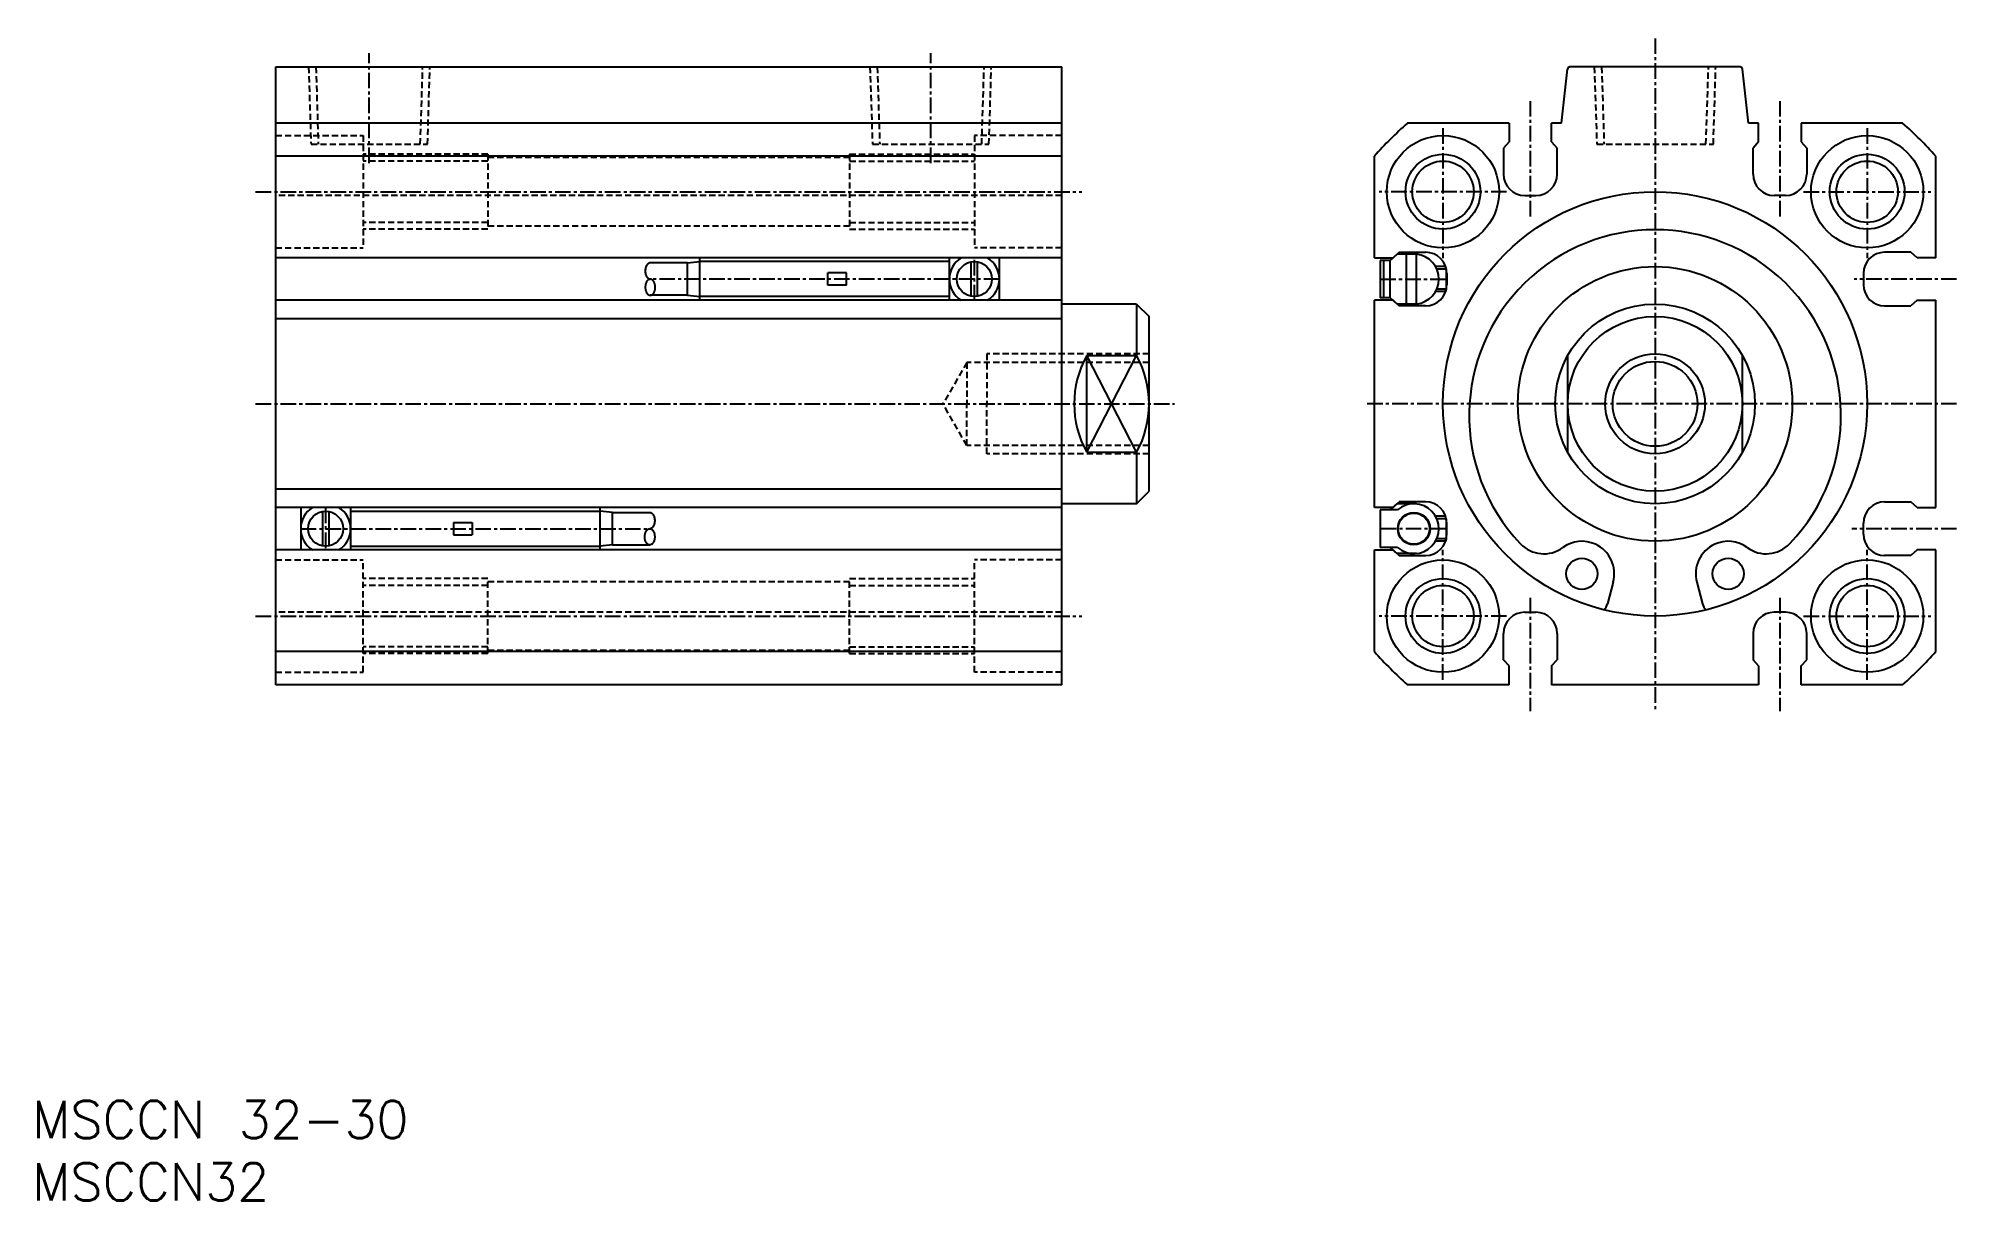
# Model space of a CAD drawing. Extents: x 1 to 154, y 0 to 93.
import ezdxf

# ---------------------------------------------------------------- set-up
doc = ezdxf.new("R2010")
doc.units = 0
doc.linetypes.add('CENTER', pattern=[2, 1.25, -0.25, 0.25, -0.25])
doc.linetypes.add('DASHED', pattern=[0.75, 0.5, -0.25])
doc.layers.get('0').update_dxf_attribs({"linetype": 'CONTINUOUS'})
doc.layers.add('CENTER', color=1, linetype='CENTER')
doc.styles.get("Standard").update_dxf_attribs({"font": 'txt.shx'})

# ---------------------------------------------------------------- blocks, each defined once
blk = doc.blocks.new('*U5')
at = {"color": 7, "linetype": 'CONTINUOUS'}
blk.add_text('MSCCN32', height=3, dxfattribs=at).set_placement((0, 0))
blk = doc.blocks.new('*U6')
at = {"color": 7, "linetype": 'CONTINUOUS'}
blk.add_text('MSCCN 32-30', height=3, dxfattribs=at).set_placement((0, 5))

msp = doc.modelspace()

# ---------------------------------------------------------------- linework, layer by layer
at = {"color": 7, "linetype": 'CONTINUOUS'}
for p, q in [((19.54, 41.34), (19.54, 90.84)), ((19.54, 90.84), (82.54, 90.84)), ((82.54, 41.34), (82.54, 90.84)), ((136.91, 90.84), (123.28, 90.84)), ((122.6, 86.34), (123.08, 90.65)), ((137.6, 86.34), (137.11, 90.65)), ((82.54, 86.34), (19.54, 86.34)), ((118.4, 86.34), (110.25, 86.34)), ((118.4, 86.34), (118.4, 84.84)), ((121.8, 84.84), (121.8, 86.34)), ((122.6, 86.34), (121.8, 86.34)), ((138.4, 86.34), (137.6, 86.34)), ((138.4, 84.84), (138.4, 86.34)), ((149.94, 86.34), (141.8, 86.34)), ((141.8, 86.34), (141.8, 84.84)), ((118.4, 84.84), (117.95, 84.34)), ((121.8, 84.84), (122.25, 84.34)), ((138.4, 84.84), (137.95, 84.34)), ((141.8, 84.84), (142.25, 84.34)), ((82.54, 83.68), (19.54, 83.68)), ((107.6, 75.54), (107.6, 83.68)), ((117.95, 84.34), (117.95, 82.24)), ((122.25, 82.24), (122.25, 84.34)), ((137.95, 82.24), (137.95, 84.34)), ((142.25, 84.34), (142.25, 82.24)), ((152.6, 75.54), (152.6, 83.68)), ((119.65, 80.54), (120.55, 80.54)), ((140.55, 80.54), (139.65, 80.54)), ((82.54, 75.54), (19.54, 75.54)), ((53.54, 72.14), (53.54, 75.54)), ((73.54, 72.14), (73.54, 75.54)), ((77.54, 72.14), (77.54, 75.54)), ((107.6, 75.54), (109.1, 75.54)), ((108.87, 75.34), (109.43, 75.84)), ((109.1, 75.54), (109.6, 75.99)), ((110.97, 75.84), (109.43, 75.84)), ((109.6, 75.99), (111.7, 75.99)), ((110.17, 71.84), (110.17, 75.84)), ((110.97, 71.84), (110.97, 75.84)), ((150.6, 75.99), (148.5, 75.99)), ((151.1, 75.54), (150.6, 75.99)), ((152.6, 75.54), (151.1, 75.54)), ((52.54, 75.14), (49.56, 75.14)), ((52.54, 75.14), (53.54, 75.24)), ((52.54, 72.54), (52.54, 75.14)), ((73.54, 75.24), (53.54, 75.24)), ((63.79, 73.34), (63.79, 74.34)), ((65.29, 74.34), (63.79, 74.34)), ((65.29, 73.34), (65.29, 74.34)), ((75.29, 72.46), (75.29, 75.22)), ((75.79, 72.46), (75.79, 75.22)), ((108.07, 75.34), (108.07, 72.34)), ((108.87, 75.34), (108.07, 75.34)), ((108.37, 72.34), (108.37, 75.34)), ((108.87, 72.34), (108.87, 75.34)), ((113.3, 74.84), (112.51, 74.84)), ((113.36, 74.64), (112.61, 74.64)), ((113.3, 74.84), (113.36, 74.64)), ((113.36, 74.64), (113.36, 73.04)), ((113.4, 74.29), (113.4, 73.39)), ((146.8, 74.29), (146.8, 73.39)), ((52.54, 72.54), (49.56, 72.54)), ((52.54, 72.54), (53.54, 72.44)), ((73.54, 72.44), (53.54, 72.44)), ((65.29, 73.34), (63.79, 73.34)), ((108.87, 72.34), (108.07, 72.34)), ((109.43, 71.84), (108.87, 72.34)), ((113.3, 72.84), (112.51, 72.84)), ((113.36, 73.04), (112.61, 73.04)), ((113.36, 73.04), (113.3, 72.84)), ((82.54, 72.14), (19.54, 72.14)), ((88.54, 71.84), (82.54, 71.84)), ((88.54, 71.84), (88.54, 67.71)), ((88.54, 71.84), (89.54, 70.84)), ((89.54, 56.84), (89.54, 70.84)), ((107.6, 55.54), (107.6, 72.14)), ((109.1, 72.14), (107.6, 72.14)), ((109.1, 72.14), (109.6, 71.69)), ((110.97, 71.84), (109.43, 71.84)), ((111.7, 71.69), (109.6, 71.69)), ((148.5, 71.69), (150.6, 71.69)), ((151.1, 72.14), (150.6, 71.69)), ((151.1, 72.14), (152.6, 72.14)), ((152.6, 55.54), (152.6, 72.14)), ((82.54, 70.65), (19.54, 70.65)), ((84.54, 59.96), (84.54, 67.71)), ((84.54, 67.71), (88.54, 67.71)), ((123.1, 59.96), (123.1, 67.71)), ((137.1, 59.96), (137.1, 67.71)), ((84.54, 59.96), (88.54, 59.96)), ((88.54, 59.96), (88.54, 55.84)), ((82.54, 57.02), (19.54, 57.02)), ((82.54, 55.54), (19.54, 55.54)), ((21.54, 55.54), (21.54, 52.14)), ((25.54, 55.54), (25.54, 52.14)), ((45.54, 52.14), (45.54, 55.54)), ((88.54, 55.84), (82.54, 55.84)), ((88.54, 55.84), (89.54, 56.84)), ((109.1, 55.54), (107.6, 55.54)), ((108.87, 55.34), (109.43, 55.84)), ((109.1, 55.54), (109.6, 55.99)), ((110.97, 55.84), (109.43, 55.84)), ((111.7, 55.99), (109.6, 55.99)), ((110.17, 55.75), (110.17, 55.84)), ((148.5, 55.99), (150.6, 55.99)), ((151.1, 55.54), (150.6, 55.99)), ((151.1, 55.54), (152.6, 55.54)), ((23.29, 55.22), (23.29, 52.46)), ((23.79, 55.22), (23.79, 52.46)), ((25.54, 55.24), (45.54, 55.24)), ((33.79, 54.34), (33.79, 53.34)), ((33.79, 54.34), (35.29, 54.34)), ((35.29, 54.34), (35.29, 53.34)), ((46.54, 55.14), (45.54, 55.24)), ((46.54, 55.14), (49.52, 55.14)), ((46.54, 52.54), (46.54, 55.14)), ((108.07, 55.34), (108.07, 52.34)), ((109.45, 55.34), (108.07, 55.34)), ((113.3, 54.84), (112.51, 54.84)), ((113.36, 54.64), (112.61, 54.64)), ((113.36, 54.64), (113.3, 54.84)), ((113.36, 54.64), (113.36, 53.04)), ((113.4, 53.39), (113.4, 54.29)), ((146.8, 53.39), (146.8, 54.29)), ((25.54, 52.44), (45.54, 52.44)), ((33.79, 53.34), (35.29, 53.34)), ((46.54, 52.54), (45.54, 52.44)), ((46.54, 52.54), (49.52, 52.54)), ((109.45, 52.34), (108.07, 52.34)), ((109.43, 51.84), (108.87, 52.34)), ((113.3, 52.84), (112.51, 52.84)), ((113.36, 53.04), (112.61, 53.04)), ((113.36, 53.04), (113.3, 52.84)), ((82.54, 52.14), (19.54, 52.14)), ((107.6, 43.99), (107.6, 52.14)), ((107.6, 52.14), (109.1, 52.14)), ((109.1, 52.14), (109.6, 51.69)), ((110.97, 51.84), (109.43, 51.84)), ((109.6, 51.69), (111.7, 51.69)), ((110.17, 51.84), (110.17, 51.93)), ((150.6, 51.69), (148.5, 51.69)), ((151.1, 52.14), (150.6, 51.69)), ((152.6, 52.14), (151.1, 52.14)), ((152.6, 43.99), (152.6, 52.14)), ((126.75, 49.55), (126.28, 47.83)), ((133.45, 49.55), (133.91, 47.83)), ((119.65, 47.14), (120.55, 47.14)), ((140.55, 47.14), (139.65, 47.14)), ((117.95, 43.34), (117.95, 45.44)), ((122.25, 45.44), (122.25, 43.34)), ((137.95, 45.44), (137.95, 43.34)), ((142.25, 43.34), (142.25, 45.44)), ((82.54, 43.99), (19.54, 43.99)), ((118.4, 42.84), (117.95, 43.34)), ((121.8, 42.84), (122.25, 43.34)), ((138.4, 42.84), (137.95, 43.34)), ((141.8, 42.84), (142.25, 43.34)), ((118.4, 41.34), (118.4, 42.84)), ((121.8, 42.84), (121.8, 41.34)), ((138.4, 42.84), (138.4, 41.34)), ((141.8, 41.34), (141.8, 42.84)), ((82.54, 41.34), (19.54, 41.34)), ((118.4, 41.34), (110.25, 41.34)), ((138.4, 41.34), (121.8, 41.34)), ((149.94, 41.34), (141.8, 41.34))]:
    msp.add_line(p, q, dxfattribs=at)
at = {"color": 3, "linetype": 'DASHED'}
for p, q in [((22.17, 90.84), (22.37, 84.64)), ((22.76, 90.84), (22.95, 84.64)), ((31.13, 84.64), (31.32, 90.84)), ((31.71, 84.64), (31.9, 90.84)), ((67.17, 90.84), (67.37, 84.64)), ((67.76, 90.84), (67.95, 84.64)), ((76.13, 84.64), (76.32, 90.84)), ((76.71, 84.64), (76.9, 90.84)), ((125.23, 90.84), (125.43, 84.64)), ((125.81, 90.84), (126.01, 84.64)), ((134.18, 84.64), (134.38, 90.84)), ((134.77, 84.64), (134.96, 90.84)), ((19.54, 85.34), (26.54, 85.34)), ((22.37, 84.64), (31.71, 84.64)), ((26.54, 85.34), (26.54, 76.34)), ((67.37, 84.64), (76.71, 84.64)), ((82.54, 85.34), (75.54, 85.34)), ((75.54, 85.34), (75.54, 76.34)), ((125.43, 84.64), (134.77, 84.64)), ((36.54, 83.84), (26.54, 83.84)), ((36.54, 83.3), (26.54, 83.3)), ((36.54, 83.84), (36.54, 77.84)), ((65.54, 83.59), (36.54, 83.59)), ((65.54, 83.84), (75.54, 83.84)), ((65.54, 83.84), (65.54, 77.84)), ((65.54, 83.3), (75.54, 83.3)), ((82.54, 80.54), (19.54, 80.54)), ((36.54, 78.38), (26.54, 78.38)), ((36.54, 77.84), (26.54, 77.84)), ((65.54, 78.09), (36.54, 78.09)), ((65.54, 78.38), (75.54, 78.38)), ((65.54, 77.84), (75.54, 77.84)), ((19.54, 76.34), (26.54, 76.34)), ((82.54, 76.34), (75.54, 76.34)), ((89.54, 67.84), (76.54, 67.84)), ((76.54, 67.84), (76.54, 63.84)), ((74.94, 67.16), (73.02, 63.84)), ((89.54, 67.16), (74.94, 67.16)), ((74.94, 67.16), (74.94, 63.84)), ((74.94, 60.51), (73.02, 63.84)), ((74.94, 60.51), (74.94, 63.84)), ((76.54, 59.84), (76.54, 63.84)), ((89.54, 60.51), (74.94, 60.51)), ((89.54, 59.84), (76.54, 59.84)), ((19.54, 51.34), (26.54, 51.34)), ((26.54, 42.34), (26.54, 51.34)), ((82.54, 51.34), (75.54, 51.34)), ((75.54, 42.34), (75.54, 51.34)), ((36.54, 49.84), (26.54, 49.84)), ((36.54, 49.3), (26.54, 49.3)), ((36.54, 43.84), (36.54, 49.84)), ((65.54, 49.59), (36.54, 49.59)), ((65.54, 43.84), (65.54, 49.84)), ((65.54, 49.84), (75.54, 49.84)), ((65.54, 49.3), (75.54, 49.3)), ((82.54, 47.14), (19.54, 47.14)), ((36.54, 44.38), (26.54, 44.38)), ((36.54, 43.84), (26.54, 43.84)), ((65.54, 44.09), (36.54, 44.09)), ((65.54, 44.38), (75.54, 44.38)), ((65.54, 43.84), (75.54, 43.84)), ((19.54, 42.34), (26.54, 42.34)), ((82.54, 42.34), (75.54, 42.34))]:
    msp.add_line(p, q, dxfattribs=at)
at = {"color": 3, "linetype": 'CONTINUOUS'}
for p, q in [((84.54, 59.96), (88.54, 67.71)), ((88.54, 59.96), (84.54, 67.71))]:
    msp.add_line(p, q, dxfattribs=at)
at = {"color": 7, "linetype": 'CONTINUOUS'}
for points in [[(49.56, 75.14, 0), (49.55, 75.14, 0), (49.54, 75.14, 0), (49.53, 75.14, 0), (49.52, 75.13, 0), (49.51, 75.13, 0), (49.5, 75.13, 0), (49.49, 75.13, 0), (49.48, 75.12, 0), (49.47, 75.12, 0), (49.46, 75.12, 0), (49.45, 75.11, 0), (49.44, 75.11, 0), (49.43, 75.1, 0), (49.42, 75.1, 0), (49.41, 75.09, 0), (49.41, 75.09, 0), (49.4, 75.08, 0), (49.39, 75.07, 0), (49.38, 75.07, 0), (49.37, 75.06, 0), (49.36, 75.05, 0), (49.35, 75.04, 0), (49.34, 75.04, 0), (49.34, 75.03, 0), (49.33, 75.02, 0), (49.32, 75.01, 0), (49.31, 75, 0), (49.31, 74.99, 0), (49.3, 74.98, 0), (49.29, 74.97, 0), (49.28, 74.96, 0), (49.28, 74.95, 0), (49.27, 74.93, 0), (49.26, 74.92, 0), (49.26, 74.91, 0), (49.25, 74.9, 0), (49.24, 74.89, 0), (49.24, 74.87, 0), (49.23, 74.86, 0), (49.23, 74.85, 0), (49.22, 74.83, 0), (49.22, 74.82, 0), (49.21, 74.81, 0), (49.21, 74.79, 0), (49.2, 74.78, 0), (49.2, 74.76, 0), (49.19, 74.75, 0), (49.19, 74.74, 0), (49.19, 74.72, 0), (49.18, 74.71, 0), (49.18, 74.69, 0), (49.18, 74.68, 0), (49.17, 74.66, 0), (49.17, 74.64, 0), (49.17, 74.63, 0), (49.17, 74.61, 0), (49.16, 74.6, 0), (49.16, 74.58, 0), (49.16, 74.57, 0), (49.16, 74.55, 0), (49.16, 74.53, 0), (49.16, 74.52, 0), (49.16, 74.5, 0), (49.16, 74.49, 0), (49.16, 74.47, 0), (49.16, 74.45, 0), (49.16, 74.44, 0), (49.16, 74.42, 0), (49.16, 74.41, 0), (49.16, 74.39, 0), (49.16, 74.38, 0), (49.17, 74.36, 0), (49.17, 74.34, 0), (49.17, 74.33, 0), (49.17, 74.31, 0), (49.18, 74.3, 0), (49.18, 74.28, 0), (49.18, 74.27, 0), (49.19, 74.25, 0), (49.19, 74.24, 0), (49.19, 74.22, 0), (49.2, 74.21, 0), (49.2, 74.19, 0), (49.21, 74.18, 0), (49.21, 74.17, 0), (49.22, 74.15, 0), (49.22, 74.14, 0), (49.23, 74.13, 0), (49.23, 74.11, 0), (49.24, 74.1, 0), (49.24, 74.09, 0), (49.25, 74.07, 0), (49.26, 74.06, 0), (49.26, 74.05, 0), (49.27, 74.04, 0), (49.28, 74.03, 0), (49.28, 74.02, 0), (49.29, 74.01, 0), (49.3, 73.99, 0), (49.3, 73.98, 0), (49.31, 73.97, 0), (49.32, 73.96, 0), (49.33, 73.96, 0), (49.34, 73.95, 0), (49.34, 73.94, 0), (49.35, 73.93, 0), (49.36, 73.92, 0), (49.37, 73.91, 0), (49.38, 73.91, 0), (49.39, 73.9, 0), (49.4, 73.89, 0), (49.4, 73.89, 0), (49.41, 73.88, 0), (49.42, 73.88, 0), (49.43, 73.87, 0), (49.44, 73.87, 0), (49.45, 73.86, 0), (49.46, 73.86, 0), (49.47, 73.85, 0), (49.48, 73.85, 0), (49.49, 73.85, 0), (49.5, 73.84, 0), (49.51, 73.84, 0), (49.52, 73.84, 0), (49.53, 73.84, 0), (49.54, 73.84, 0), (49.55, 73.84, 0), (49.56, 73.84, 0)], [(49.56, 72.54, 0), (49.58, 72.54, 0), (49.6, 72.54, 0), (49.62, 72.54, 0), (49.64, 72.55, 0), (49.66, 72.56, 0), (49.68, 72.57, 0), (49.69, 72.58, 0), (49.71, 72.59, 0), (49.73, 72.6, 0), (49.75, 72.61, 0), (49.77, 72.63, 0), (49.78, 72.65, 0), (49.8, 72.67, 0), (49.81, 72.69, 0), (49.83, 72.71, 0), (49.84, 72.73, 0), (49.86, 72.75, 0), (49.87, 72.78, 0), (49.88, 72.8, 0), (49.89, 72.83, 0), (49.9, 72.85, 0), (49.91, 72.88, 0), (49.92, 72.91, 0), (49.93, 72.94, 0), (49.94, 72.97, 0), (49.94, 73, 0), (49.95, 73.03, 0), (49.95, 73.06, 0), (49.95, 73.09, 0), (49.96, 73.12, 0), (49.96, 73.16, 0), (49.96, 73.19, 0), (49.96, 73.22, 0), (49.96, 73.25, 0), (49.95, 73.28, 0), (49.95, 73.32, 0), (49.95, 73.35, 0), (49.94, 73.38, 0), (49.93, 73.41, 0), (49.93, 73.44, 0), (49.92, 73.47, 0), (49.91, 73.49, 0), (49.9, 73.52, 0), (49.89, 73.55, 0), (49.88, 73.58, 0), (49.87, 73.6, 0), (49.85, 73.62, 0), (49.84, 73.65, 0), (49.83, 73.67, 0), (49.81, 73.69, 0), (49.8, 73.71, 0), (49.78, 73.73, 0), (49.76, 73.75, 0), (49.75, 73.76, 0), (49.73, 73.78, 0), (49.71, 73.79, 0), (49.69, 73.8, 0), (49.67, 73.81, 0), (49.65, 73.82, 0), (49.64, 73.83, 0), (49.62, 73.83, 0), (49.6, 73.83, 0), (49.58, 73.84, 0), (49.56, 73.84, 0), (49.54, 73.84, 0), (49.52, 73.83, 0), (49.5, 73.83, 0), (49.48, 73.82, 0), (49.46, 73.82, 0), (49.44, 73.81, 0), (49.42, 73.8, 0), (49.4, 73.79, 0), (49.39, 73.77, 0), (49.37, 73.76, 0), (49.35, 73.74, 0), (49.33, 73.73, 0), (49.32, 73.71, 0), (49.3, 73.69, 0), (49.29, 73.67, 0), (49.27, 73.65, 0), (49.26, 73.62, 0), (49.25, 73.6, 0), (49.24, 73.57, 0), (49.23, 73.55, 0), (49.21, 73.52, 0), (49.2, 73.49, 0), (49.2, 73.46, 0), (49.19, 73.44, 0), (49.18, 73.41, 0), (49.18, 73.38, 0), (49.17, 73.34, 0), (49.17, 73.31, 0), (49.16, 73.28, 0), (49.16, 73.25, 0), (49.16, 73.22, 0), (49.16, 73.19, 0), (49.16, 73.15, 0), (49.16, 73.12, 0), (49.16, 73.09, 0), (49.17, 73.06, 0), (49.17, 73.03, 0), (49.18, 73, 0), (49.18, 72.97, 0), (49.19, 72.94, 0), (49.2, 72.91, 0), (49.21, 72.88, 0), (49.22, 72.85, 0), (49.23, 72.83, 0), (49.24, 72.8, 0), (49.25, 72.77, 0), (49.26, 72.75, 0), (49.28, 72.73, 0), (49.29, 72.71, 0), (49.31, 72.68, 0), (49.32, 72.67, 0), (49.34, 72.65, 0), (49.35, 72.63, 0), (49.37, 72.61, 0), (49.39, 72.6, 0), (49.41, 72.59, 0), (49.43, 72.58, 0), (49.44, 72.57, 0), (49.46, 72.56, 0), (49.48, 72.55, 0), (49.5, 72.54, 0), (49.52, 72.54, 0), (49.54, 72.54, 0), (49.56, 72.54, 0)], [(49.52, 52.54, 0), (49.5, 52.54, 0), (49.48, 52.54, 0), (49.46, 52.55, 0), (49.44, 52.55, 0), (49.42, 52.56, 0), (49.4, 52.57, 0), (49.38, 52.58, 0), (49.36, 52.59, 0), (49.35, 52.6, 0), (49.33, 52.62, 0), (49.31, 52.63, 0), (49.29, 52.65, 0), (49.28, 52.67, 0), (49.26, 52.69, 0), (49.25, 52.71, 0), (49.23, 52.73, 0), (49.22, 52.75, 0), (49.21, 52.78, 0), (49.2, 52.8, 0), (49.18, 52.83, 0), (49.17, 52.85, 0), (49.16, 52.88, 0), (49.16, 52.91, 0), (49.15, 52.94, 0), (49.14, 52.97, 0), (49.13, 53, 0), (49.13, 53.03, 0), (49.13, 53.06, 0), (49.12, 53.09, 0), (49.12, 53.13, 0), (49.12, 53.16, 0), (49.12, 53.19, 0), (49.12, 53.22, 0), (49.12, 53.25, 0), (49.12, 53.28, 0), (49.13, 53.32, 0), (49.13, 53.35, 0), (49.14, 53.38, 0), (49.14, 53.41, 0), (49.15, 53.44, 0), (49.16, 53.47, 0), (49.17, 53.5, 0), (49.18, 53.52, 0), (49.19, 53.55, 0), (49.2, 53.58, 0), (49.21, 53.6, 0), (49.22, 53.63, 0), (49.24, 53.65, 0), (49.25, 53.67, 0), (49.27, 53.69, 0), (49.28, 53.71, 0), (49.3, 53.73, 0), (49.31, 53.75, 0), (49.33, 53.76, 0), (49.35, 53.78, 0), (49.37, 53.79, 0), (49.38, 53.8, 0), (49.4, 53.81, 0), (49.42, 53.82, 0), (49.44, 53.83, 0), (49.46, 53.83, 0), (49.48, 53.84, 0), (49.5, 53.84, 0), (49.52, 53.84, 0), (49.54, 53.84, 0), (49.56, 53.83, 0), (49.58, 53.83, 0), (49.6, 53.83, 0), (49.62, 53.82, 0), (49.64, 53.81, 0), (49.65, 53.8, 0), (49.67, 53.79, 0), (49.69, 53.78, 0), (49.71, 53.76, 0), (49.73, 53.75, 0), (49.74, 53.73, 0), (49.76, 53.71, 0), (49.77, 53.69, 0), (49.79, 53.67, 0), (49.8, 53.65, 0), (49.82, 53.62, 0), (49.83, 53.6, 0), (49.84, 53.57, 0), (49.85, 53.55, 0), (49.86, 53.52, 0), (49.87, 53.49, 0), (49.88, 53.47, 0), (49.89, 53.44, 0), (49.9, 53.41, 0), (49.9, 53.38, 0), (49.91, 53.35, 0), (49.91, 53.31, 0), (49.91, 53.28, 0), (49.92, 53.25, 0), (49.92, 53.22, 0), (49.92, 53.19, 0), (49.92, 53.16, 0), (49.92, 53.12, 0), (49.91, 53.09, 0), (49.91, 53.06, 0), (49.91, 53.03, 0), (49.9, 53, 0), (49.89, 52.97, 0), (49.89, 52.94, 0), (49.88, 52.91, 0), (49.87, 52.88, 0), (49.86, 52.85, 0), (49.85, 52.83, 0), (49.84, 52.8, 0), (49.83, 52.78, 0), (49.81, 52.75, 0), (49.8, 52.73, 0), (49.79, 52.71, 0), (49.77, 52.69, 0), (49.76, 52.67, 0), (49.74, 52.65, 0), (49.72, 52.63, 0), (49.71, 52.61, 0), (49.69, 52.6, 0), (49.67, 52.59, 0), (49.65, 52.58, 0), (49.63, 52.57, 0), (49.61, 52.56, 0), (49.59, 52.55, 0), (49.58, 52.55, 0), (49.56, 52.54, 0), (49.54, 52.54, 0), (49.52, 52.54, 0)], [(49.52, 55.14, 0), (49.53, 55.14, 0), (49.54, 55.14, 0), (49.55, 55.14, 0), (49.56, 55.14, 0), (49.57, 55.13, 0), (49.58, 55.13, 0), (49.59, 55.13, 0), (49.6, 55.13, 0), (49.61, 55.12, 0), (49.61, 55.12, 0), (49.62, 55.11, 0), (49.63, 55.11, 0), (49.64, 55.11, 0), (49.65, 55.1, 0), (49.66, 55.09, 0), (49.67, 55.09, 0), (49.68, 55.08, 0), (49.69, 55.08, 0), (49.7, 55.07, 0), (49.71, 55.06, 0), (49.71, 55.05, 0), (49.72, 55.05, 0), (49.73, 55.04, 0), (49.74, 55.03, 0), (49.75, 55.02, 0), (49.76, 55.01, 0), (49.76, 55, 0), (49.77, 54.99, 0), (49.78, 54.98, 0), (49.79, 54.97, 0), (49.79, 54.96, 0), (49.8, 54.95, 0), (49.81, 54.94, 0), (49.81, 54.92, 0), (49.82, 54.91, 0), (49.83, 54.9, 0), (49.83, 54.89, 0), (49.84, 54.87, 0), (49.84, 54.86, 0), (49.85, 54.85, 0), (49.86, 54.84, 0), (49.86, 54.82, 0), (49.87, 54.81, 0), (49.87, 54.79, 0), (49.88, 54.78, 0), (49.88, 54.77, 0), (49.88, 54.75, 0), (49.89, 54.74, 0), (49.89, 54.72, 0), (49.89, 54.71, 0), (49.9, 54.69, 0), (49.9, 54.68, 0), (49.9, 54.66, 0), (49.91, 54.65, 0), (49.91, 54.63, 0), (49.91, 54.61, 0), (49.91, 54.6, 0), (49.91, 54.58, 0), (49.92, 54.57, 0), (49.92, 54.55, 0), (49.92, 54.54, 0), (49.92, 54.52, 0), (49.92, 54.5, 0), (49.92, 54.49, 0), (49.92, 54.47, 0), (49.92, 54.46, 0), (49.92, 54.44, 0), (49.92, 54.42, 0), (49.92, 54.41, 0), (49.91, 54.39, 0), (49.91, 54.38, 0), (49.91, 54.36, 0), (49.91, 54.35, 0), (49.91, 54.33, 0), (49.9, 54.31, 0), (49.9, 54.3, 0), (49.9, 54.28, 0), (49.9, 54.27, 0), (49.89, 54.25, 0), (49.89, 54.24, 0), (49.88, 54.22, 0), (49.88, 54.21, 0), (49.88, 54.2, 0), (49.87, 54.18, 0), (49.87, 54.17, 0), (49.86, 54.15, 0), (49.86, 54.14, 0), (49.85, 54.13, 0), (49.85, 54.11, 0), (49.84, 54.1, 0), (49.83, 54.09, 0), (49.83, 54.08, 0), (49.82, 54.06, 0), (49.82, 54.05, 0), (49.81, 54.04, 0), (49.8, 54.03, 0), (49.79, 54.02, 0), (49.79, 54.01, 0), (49.78, 54, 0), (49.77, 53.99, 0), (49.76, 53.98, 0), (49.76, 53.97, 0), (49.75, 53.96, 0), (49.74, 53.95, 0), (49.73, 53.94, 0), (49.72, 53.93, 0), (49.72, 53.92, 0), (49.71, 53.91, 0), (49.7, 53.91, 0), (49.69, 53.9, 0), (49.68, 53.89, 0), (49.67, 53.89, 0), (49.66, 53.88, 0), (49.65, 53.88, 0), (49.64, 53.87, 0), (49.64, 53.87, 0), (49.63, 53.86, 0), (49.62, 53.86, 0), (49.61, 53.85, 0), (49.6, 53.85, 0), (49.59, 53.85, 0), (49.58, 53.85, 0), (49.57, 53.84, 0), (49.56, 53.84, 0), (49.55, 53.84, 0), (49.54, 53.84, 0), (49.53, 53.84, 0), (49.52, 53.84, 0)]]:
    msp.add_polyline3d(points, dxfattribs=at)
for centre, radius in [((113.1, 80.84), 4.5), ((147.1, 80.84), 4.5), ((113.1, 80.84), 2.46), ((147.1, 80.84), 2.46), ((130.1, 63.84), 17), ((75.54, 73.84), 1.4), ((130.1, 63.84), 11), ((130.1, 63.84), 8), ((130.1, 63.84), 7), ((130.1, 63.84), 3.4), ((23.54, 53.84), 1.4), ((110.77, 53.84), 1.3), ((110.77, 53.84), 1.25), ((113.1, 46.84), 4.5), ((124.23, 50.23), 1.25), ((135.96, 50.23), 1.25), ((147.1, 46.84), 4.5), ((113.1, 46.84), 2.46), ((147.1, 46.84), 2.46)]:
    msp.add_circle(centre, radius, dxfattribs=at)
at = {"color": 3, "linetype": 'CONTINUOUS'}
for centre, radius in [((113.1, 80.84), 3), ((147.1, 80.84), 3), ((130.1, 63.84), 4), ((113.1, 46.84), 3), ((147.1, 46.84), 3)]:
    msp.add_circle(centre, radius, dxfattribs=at)
at = {"color": 7, "linetype": 'CONTINUOUS'}
for centre, radius, start, end in [((123.28, 90.64), 0.2, 90, 175.2364), ((136.91, 90.64), 0.2, 4.7636, 90), ((130.1, 63.84), 30, 131.4096, 138.5904), ((130.1, 63.84), 30, 41.4096, 48.5904), ((119.65, 82.24), 1.7, 180, 270), ((120.55, 82.24), 1.7, 270, 0), ((139.65, 82.24), 1.7, 180, 270), ((140.55, 82.24), 1.7, 270, 0), ((130.1, 62.9), 14.9, 316.5093, 223.4907), ((75.54, 73.84), 2, 121.7888, 238.2118), ((75.54, 73.84), 2, 301.7882, 58.2112), ((110.77, 73.84), 2, 275.7385, 84.2602), ((111.7, 74.29), 1.7, 0, 90), ((148.5, 74.29), 1.7, 90, 180), ((111.7, 73.39), 1.7, 270, 0), ((148.5, 73.39), 1.7, 180, 270), ((91.54, 63.84), 8, 151.045, 208.955), ((81.54, 63.84), 8, 331.0443, 28.9557), ((23.54, 53.84), 2, 121.7882, 238.2112), ((23.54, 53.84), 2, 301.7888, 58.2117), ((110.77, 53.84), 2, 228.5904, 131.4096), ((111.7, 54.29), 1.7, 0, 90), ((148.5, 54.29), 1.7, 90, 180), ((111.7, 53.39), 1.7, 270, 0), ((121.18, 54.43), 2.6, 223.3505, 306.0019), ((124.23, 50.23), 2.6, 65.4369, 126.0019), ((124.23, 50.23), 2.6, 345, 65.4369), ((135.96, 50.23), 2.6, 114.5631, 195), ((135.96, 50.23), 2.6, 53.9981, 114.5631), ((139.01, 54.43), 2.6, 233.9981, 316.6495), ((148.5, 53.39), 1.7, 180, 270), ((125.32, 48.08), 1, 312.0604, 345), ((134.87, 48.08), 1, 195, 227.9396), ((119.65, 45.44), 1.7, 90, 180), ((120.55, 45.44), 1.7, 0, 90), ((139.65, 45.44), 1.7, 90, 180), ((140.55, 45.44), 1.7, 0, 90), ((130.1, 63.84), 30, 221.4096, 228.5904), ((130.1, 63.84), 30, 311.4096, 318.5904)]:
    msp.add_arc(centre, radius, start, end, dxfattribs=at)
at = {"layer": 'CENTER', "color": 1, "linetype": 'CENTER'}
for p, q in [((130.1, 93.13), (130.1, 39.21)), ((27.04, 83.13), (27.04, 91.95)), ((72.04, 83.13), (72.04, 91.95)), ((120.1, 88.11), (120.1, 78.69)), ((140.1, 88.11), (140.1, 78.69)), ((113.1, 85.94), (113.1, 75.53)), ((147.1, 85.94), (147.1, 75.53)), ((17.93, 80.84), (84.14, 80.84)), ((118.2, 80.84), (107.98, 80.84)), ((141.99, 80.84), (152.21, 80.84)), ((75.54, 72.14), (75.54, 75.54)), ((77.54, 73.84), (49.55, 73.84)), ((108.07, 73.84), (113.36, 73.84)), ((154.27, 73.84), (146.06, 73.84)), ((17.93, 63.84), (91.59, 63.84)), ((154.27, 63.84), (106.77, 63.84)), ((23.54, 55.54), (23.54, 52.14)), ((21.54, 53.84), (49.53, 53.84)), ((113.36, 53.84), (108.07, 53.84)), ((154.27, 53.84), (145.86, 53.84)), ((113.1, 41.73), (113.1, 52.15)), ((147.1, 41.73), (147.1, 52.15)), ((120.1, 48.29), (120.1, 39.21)), ((140.1, 48.29), (140.1, 39.21)), ((17.93, 46.84), (84.14, 46.84)), ((118.2, 46.84), (107.98, 46.84)), ((141.99, 46.84), (152.21, 46.84))]:
    msp.add_line(p, q, dxfattribs=at)

# ---------------------------------------------------------------- block references
at = {"color": 7, "linetype": 'CONTINUOUS'}
for name in ['*U6', '*U5']:
    msp.add_blockref(name, (0, 0), dxfattribs=at)

doc.saveas('drawing.dxf')
